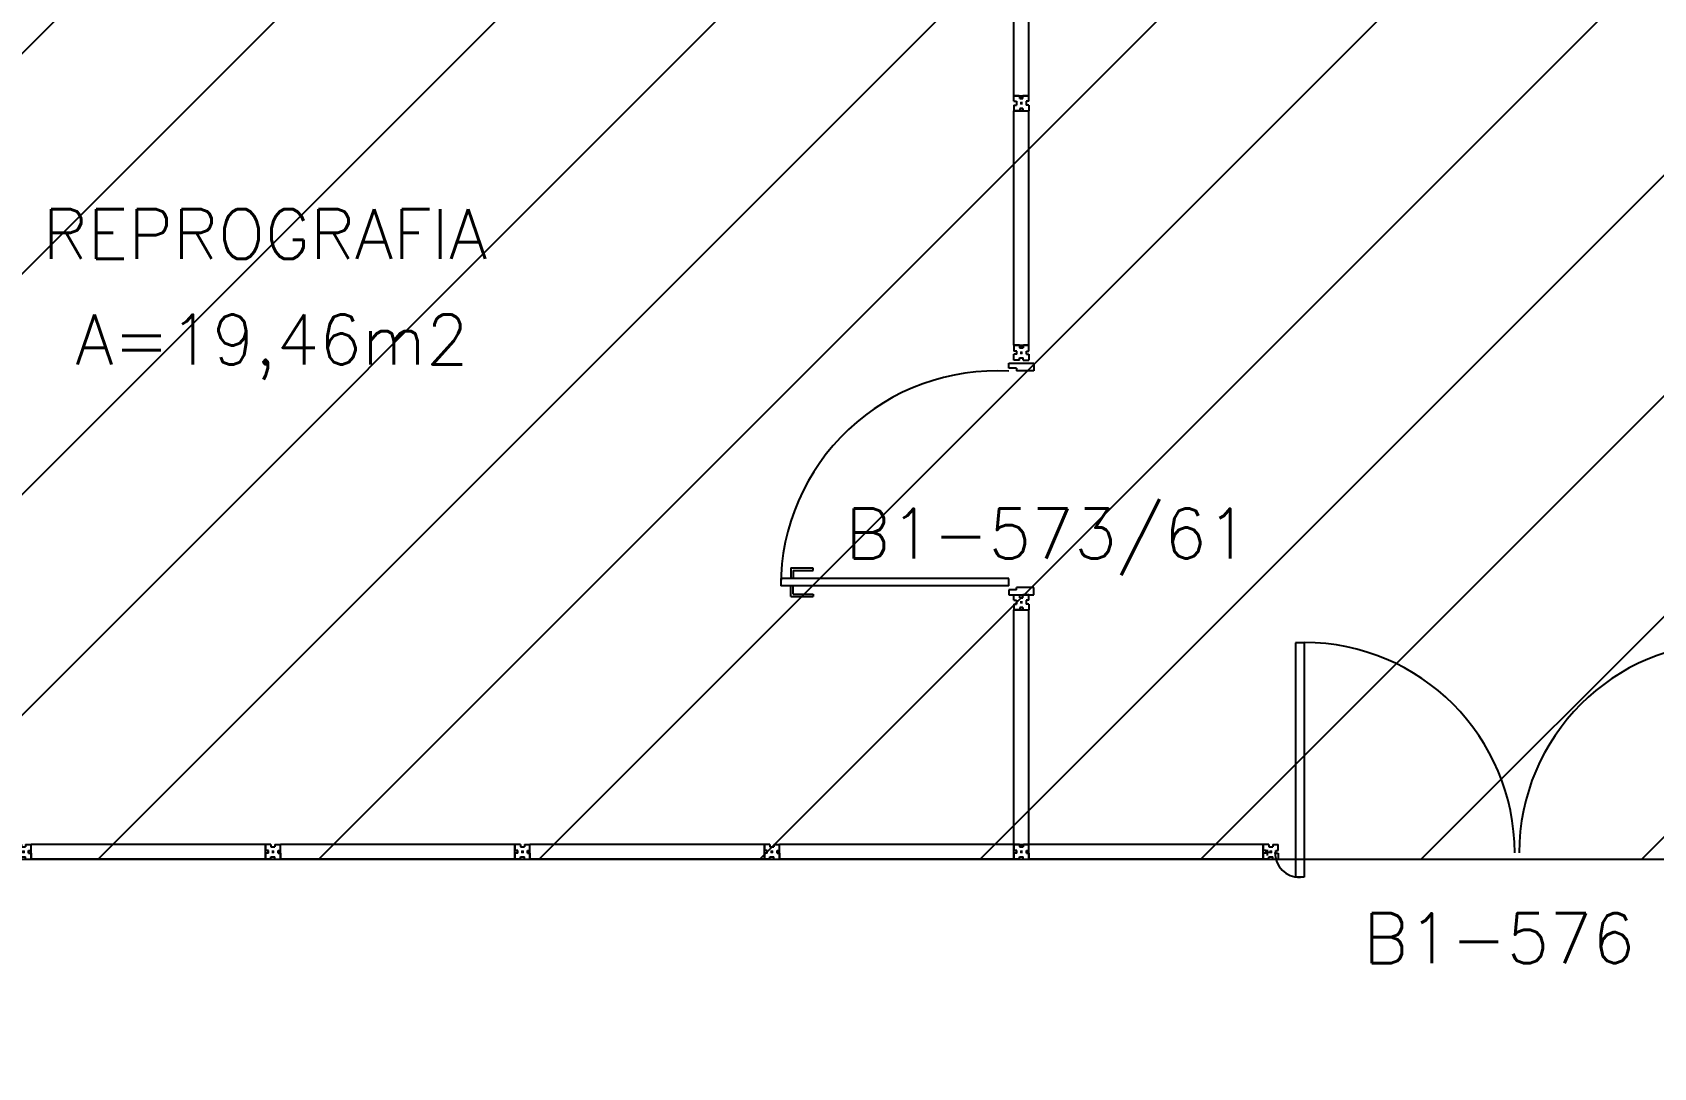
# Model space of a CAD drawing. Extents: x -16 to 243, y 482 to 579.
# Drawn here: x 101.32 to 107.82, y 556.33 to 560.48 of the extents above; entities that cross this region are included whole.
import ezdxf

# ---------------------------------------------------------------- set-up
doc = ezdxf.new("R2010")
doc.units = 0
doc.header["$LTSCALE"] = 0.02
doc.header["$MEASUREMENT"] = 0
doc.layers.get('0').update_dxf_attribs({"linetype": 'CONTINUOUS'})
for name, color, linetype in [('AREA', 2, 'CONTINUOUS'), ('CENTRO_DE_CUSTO', 1, 'CONTINUOUS'), ('DIV', 2, 'CONTINUOUS'), ('TEXTO', 2, 'CONTINUOUS'), ('TEXTO-ENDEREÇO', 2, 'CONTINUOUS')]:
    doc.layers.add(name, color=color, linetype=linetype)
doc.styles.add('UNB-100', font='simplex.shx', dxfattribs={"height": 0.2})
doc.styles.add('UNB-100-1', font='simplex.shx', dxfattribs={"height": 0.2})

# ---------------------------------------------------------------- blocks, each defined once
blk = doc.blocks.new('DIVMT-SLN')
for p, q in [((-0.03, 0.03), (-0.03, 0.006)), ((-0.008, 0.03), (-0.03, 0.03)), ((-0.0185, 0.006), (-0.03, 0.006)), ((-0.0185, -0.006), (-0.0185, 0.006)), ((-0.008, 0.03), (-0.008, 0.02)), ((-0.008, 0.02), (0.008, 0.02)), ((-0.0051, 0), (0.0051, 0)), ((0.0051, 0), (-0.0051, 0)), ((-0.0051, 0), (0.0051, 0)), ((0, -0.0051), (0, 0.0051)), ((0, 0.0051), (0, -0.0051)), ((0.008, 0.03), (0.008, 0.02)), ((0.008, 0.03), (0.03, 0.03)), ((0.0205, 0.006), (0.03, 0.006)), ((0.0205, -0.006), (0.0205, 0.006)), ((0.0205, 0.006), (0.0205, -0.006)), ((0.0205, 0.006), (0.03, 0.006)), ((0.97, 0.03), (0.03, 0.03)), ((0.03, 0.006), (0.03, 0.03)), ((0.03, -0.03), (0.03, 0.03)), ((0.03, -0.005), (0.03, 0.005)), ((0.97, -0.03), (0.97, 0.03)), ((0.97, 0.03), (0.97, 0.009)), ((0.97, 0.009), (0.97, 0.027)), ((0.9795, 0.006), (0.97, 0.006)), ((0.97, -0.005), (0.97, 0.005)), ((0.9795, 0.006), (0.9795, -0.006)), ((1.0051, 0), (0.9949, 0)), ((1, 0.0051), (1, -0.0051)), ((-0.0185, -0.006), (-0.03, -0.006)), ((-0.03, -0.03), (-0.03, -0.006)), ((-0.008, -0.03), (-0.03, -0.03)), ((-0.008, -0.03), (-0.008, -0.02)), ((-0.008, -0.02), (0.008, -0.02)), ((0.008, -0.03), (0.008, -0.02)), ((0.008, -0.03), (0.03, -0.03)), ((0.0205, -0.006), (0.03, -0.006)), ((0.0205, -0.006), (0.03, -0.006)), ((0.03, -0.006), (0.03, -0.03)), ((0.97, -0.03), (0.03, -0.03)), ((0.9795, -0.006), (0.97, -0.006)), ((0.97, -0.009), (0.97, -0.027))]:
    blk.add_line(p, q)
blk = doc.blocks.new('MTT-SLN')
for p, q in [((-0.008, 0.03), (-0.03, 0.03)), ((-0.03, 0.03), (-0.03, 0.006)), ((-0.0185, 0.006), (-0.03, 0.006)), ((-0.0185, -0.006), (-0.0185, 0.006)), ((-0.008, 0.03), (-0.008, 0.02)), ((-0.008, 0.02), (0.008, 0.02)), ((-0.0051, 0), (0.0051, 0)), ((0, -0.0051), (0, 0.0051)), ((0.008, 0.03), (0.03, 0.03)), ((0.008, 0.03), (0.008, 0.02)), ((0.0205, -0.006), (0.0205, 0.006)), ((0.0205, 0.006), (0.03, 0.006)), ((0.03, 0.006), (0.03, 0.03)), ((-0.03, -0.03), (-0.03, -0.006)), ((-0.0185, -0.006), (-0.03, -0.006)), ((-0.008, -0.03), (-0.03, -0.03)), ((-0.008, -0.02), (0.008, -0.02)), ((-0.008, -0.03), (-0.008, -0.02)), ((0.008, -0.03), (0.008, -0.02)), ((0.008, -0.03), (0.03, -0.03)), ((0.0205, -0.006), (0.03, -0.006)), ((0.03, -0.006), (0.03, -0.03))]:
    blk.add_line(p, q)
blk = doc.blocks.new('PDV2E-SLN')
at = {"layer": 'DIV', "color": 1}
for p, q in [((0.0229, 0.9247), (0.0629, 0.9247)), ((0.0229, 0.9247), (0.0229, 0.8347)), ((0.0329, 0.9147), (0.0629, 0.9147)), ((0.0329, 0.9147), (0.0329, 0.8347)), ((0.1375, 0.9247), (0.0975, 0.9247)), ((0.1275, 0.9147), (0.0975, 0.9147)), ((0.1275, 0.9147), (0.1275, 0.8347)), ((0.1375, 0.9247), (0.1375, 0.8347)), ((0.0329, 0.8347), (0.023, 0.8347)), ((0.1275, 0.8347), (0.1374, 0.8347))]:
    blk.add_line(p, q, dxfattribs=at)
at = {"layer": 'DIV'}
for p, q in [((0.0654, 0.0505), (0.0654, 0.9647)), ((0.0954, 0.9647), (0.0654, 0.9647)), ((0.0954, 0.0505), (0.0954, 0.9647)), ((0.0494, 0.05), (0.0293, 0.05)), ((0.0293, 0.05), (0.0293, 0.0347)), ((0.0293, 0.035), (0.0293, -0.035)), ((0.0494, 0.0199), (0.0494, 0.05)), ((0.0494, 0.0199), (0.0593, 0.0199)), ((0.0593, -0.05), (0.0593, 0.0199)), ((0.0654, 0.0505), (0.0954, 0.0505)), ((0.9279, -0.05), (0.9279, 0.0199)), ((0.9378, 0.0199), (0.9279, 0.0199)), ((0.9378, 0.05), (0.9579, 0.05)), ((0.9378, 0.0199), (0.9378, 0.05)), ((0.9579, 0.05), (0.9579, 0.0347)), ((0.9579, 0.035), (0.9579, -0.035)), ((0.0293, -0.035), (0.0293, -0.05)), ((0.0293, -0.05), (0.0593, -0.05)), ((0.9579, -0.05), (0.9279, -0.05)), ((0.9579, -0.035), (0.9579, -0.05))]:
    blk.add_line(p, q, dxfattribs=at)
at = {"layer": 'DIV', "color": 1}
blk.add_arc((0.063, 0.1004), 0.8643, 356.65497, 89.84361, dxfattribs=at)
blk = doc.blocks.new('PDVDP-SLN')
for p, q in [((0.1125, 0.84), (0.1125, -0.1)), ((0.1475, 0.84), (0.1125, 0.84)), ((0.1475, 0.84), (0.1475, -0.1)), ((1.8533, 0.84), (1.8883, 0.84)), ((1.8533, 0.84), (1.8533, -0.1)), ((1.8883, 0.84), (1.8883, -0.1)), ((0.0089, 0), (-0.0089, 0)), ((0, -0.0125), (0, 0.0101)), ((0.1475, -0.1), (0.1125, -0.1))]:
    blk.add_line(p, q)
for centre, radius, start, end in [((0.1481, -0.0025), 0.8432, 0, 90), ((1.8527, -0.0025), 0.8432, 90, 180), ((0.1308, 0), 0.1008, 180, 270), ((1.8699, 0), 0.1008, 270, 0)]:
    blk.add_arc(centre, radius, start, end)

msp = doc.modelspace()

# ---------------------------------------------------------------- hatches: boundary and pattern name
at = {"layer": 'CENTRO_DE_CUSTO'}
h = msp.add_hatch(dxfattribs=at)
h.set_pattern_fill('ANSI31', color=256, scale=5, style=0)
h.set_pattern_definition([(45, (0, -50), (-0.44194174, 0.44194174), [])])
h.paths.add_polyline_path([(96.2572, 567.1966), (96.2568, 557.1679), (108.2568, 557.1679), (108.2568, 554.1679), (132.2131, 554.1679), (132.2131, 567.1966)])

# ---------------------------------------------------------------- linework, layer by layer
msp.add_lwpolyline([(96.2572, 567.1966), (96.2568, 557.1679), (108.2568, 557.1679), (108.2568, 554.1679), (132.2131, 554.1679), (132.2131, 567.1966), (96.2572, 567.1966)], dxfattribs=at)

# ---------------------------------------------------------------- block references
at = {"layer": 'DIV'}
for name, p, rotation in [('DIVMT-SLN', (105.2868, 561.1979), 270), ('DIVMT-SLN', (105.2868, 560.1979), 270), ('PDV2E-SLN', (105.2868, 558.1979), 90), ('DIVMT-SLN', (105.2868, 558.1979), 270)]:
    msp.add_blockref(name, p, dxfattribs=dict(at, rotation=rotation))
for name, p in [('MTT-SLN', (105.2868, 559.1979)), ('PDVDP-SLN', (106.2733, 557.1958)), ('DIVMT-SLN', (101.2868, 557.1979)), ('DIVMT-SLN', (102.2868, 557.1979)), ('DIVMT-SLN', (103.2868, 557.1979)), ('DIVMT-SLN', (104.2868, 557.1979)), ('DIVMT-SLN', (105.2868, 557.1979)), ('MTT-SLN', (106.2868, 557.1979))]:
    msp.add_blockref(name, p, dxfattribs=at)

# ---------------------------------------------------------------- texts
at = {"layer": 'AREA', "style": 'UNB-100'}
msp.add_text('A=19,46m2', height=0.2, dxfattribs=at).set_placement((101.4942, 559.1511))
at = {"layer": 'TEXTO', "linetype": 'Continuous', "style": 'UNB-100'}
msp.add_text('REPROGRAFIA', height=0.2, dxfattribs=at).set_placement((101.3633, 559.574))
at = {"layer": 'TEXTO-ENDEREÇO', "style": 'UNB-100-1'}
for s, p in [('B1-573/61', (104.5811, 558.3735)), ('B1-576', (106.6579, 556.7515))]:
    msp.add_text(s, height=0.2, dxfattribs=at).set_placement(p)

doc.saveas('drawing.dxf')
